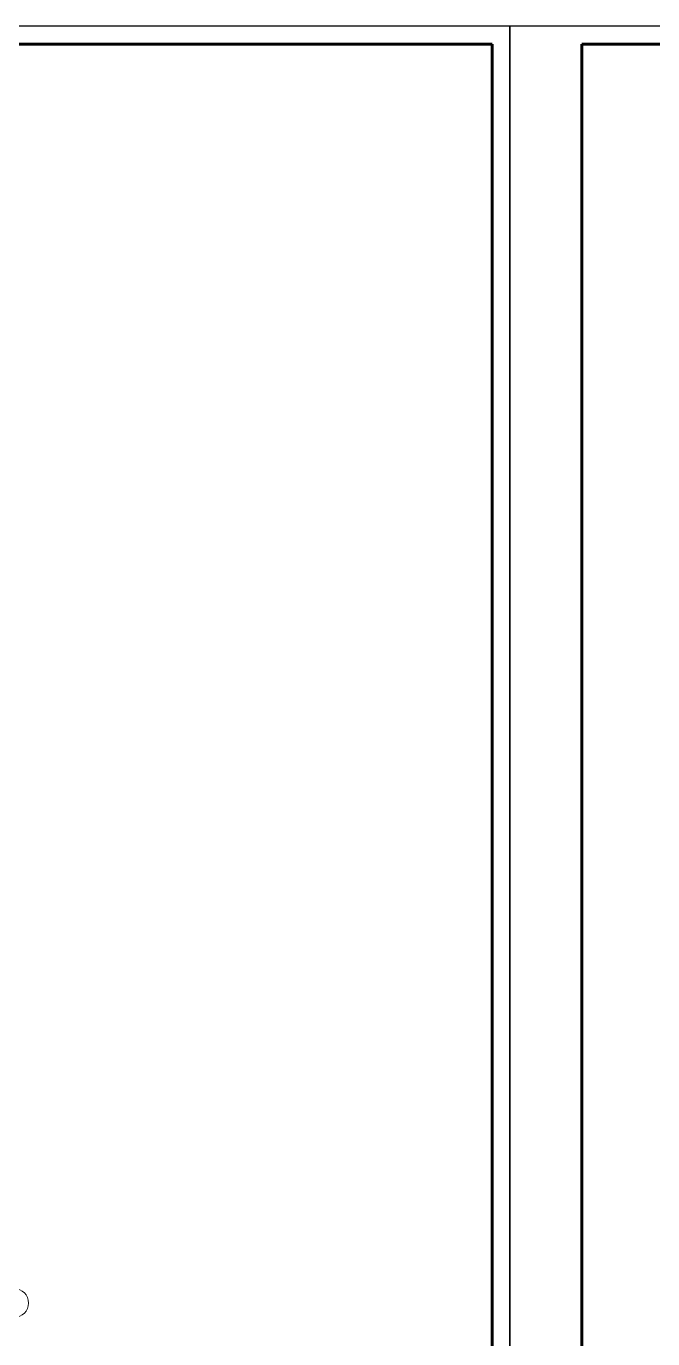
# Model space of a CAD drawing. Header units: millimetres. Extents: x 1337 to 8186, y 1899 to 5236.
# Drawn here: x 2673.8 to 2848, y 2455.2 to 2820.4 of the extents above; entities that cross this region are included whole.
import ezdxf

# ---------------------------------------------------------------- set-up
doc = ezdxf.new("R2010")
doc.units = ezdxf.units.MM
for name, color, linetype, lineweight in [('Линия связи (Вновь)', 3, 'Continuous', 60), ('Рамка толстая', 7, 'Continuous', 60), ('Рамка тонкая', 5, 'Continuous', 25), ('Строительный', 251, 'Continuous', 13)]:
    doc.layers.add(name, color=color, linetype=linetype, lineweight=lineweight)

# ---------------------------------------------------------------- blocks, each defined once
blk = doc.blocks.new('A$C551E481E')
at = {"layer": 'Рамка толстая'}
for p, q in [((20, 589), (20, 5)), ((836, 589), (20, 589)), ((836, 5), (836, 589))]:
    blk.add_line(p, q, dxfattribs=at)
at = {"layer": 'Рамка тонкая'}
for p, q in [((0, 594), (0, 0)), ((841, 594), (0, 594)), ((841, 0), (841, 594))]:
    blk.add_line(p, q, dxfattribs=at)
blk = doc.blocks.new('A$C178B2837')
at = {"layer": 'Строительный', "ltscale": 100}
blk.add_circle((655.16, 156.94), 4, dxfattribs=at)

msp = doc.modelspace()

# ---------------------------------------------------------------- block references
for p in [(1967.33, 2226.37), (2808.33, 2226.37)]:
    msp.add_blockref('A$C551E481E', p)
at = {"layer": 'Линия связи (Вновь)'}
msp.add_blockref('A$C178B2837', (2015.33, 2308.2), dxfattribs=at)

doc.saveas('drawing.dxf')
